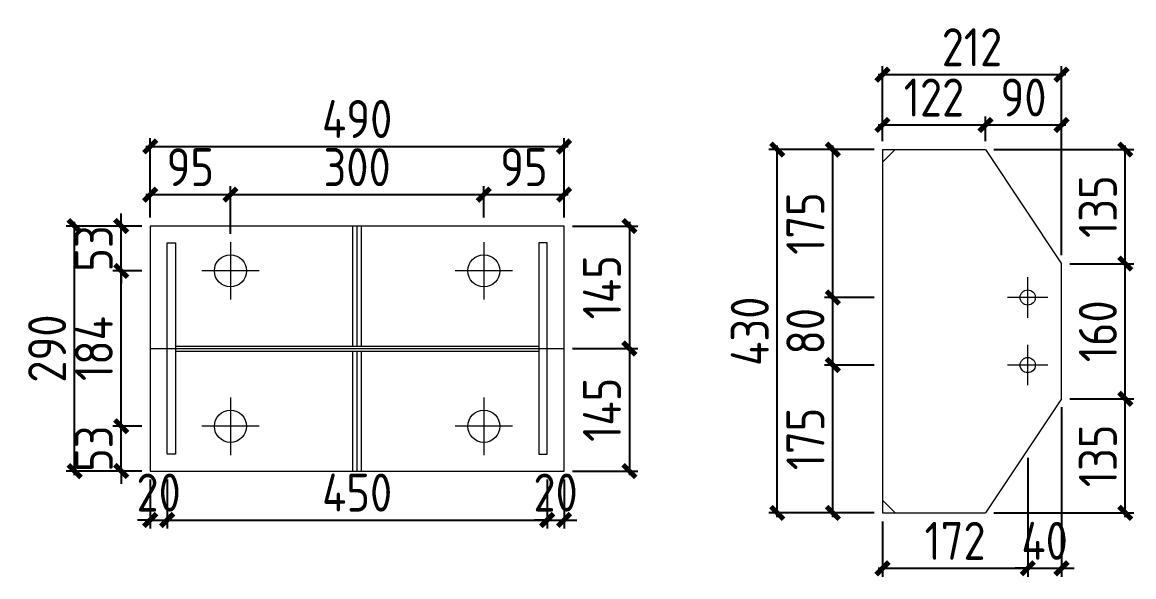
# Model space of a CAD drawing. Extents: x 485428 to 797698, y 56414 to 211814.
# Drawn here: x 689000 to 691633, y 128994 to 130307 of the extents above; entities that cross this region are included whole.
import ezdxf

# ---------------------------------------------------------------- set-up
doc = ezdxf.new("R2010")
doc.units = 0
doc.header["$LTSCALE"] = 1000
doc.header["$MEASUREMENT"] = 0
doc.styles.get("Standard").update_dxf_attribs({"font": 'gbenor.shx', "bigfont": 'gbcbig.shx'})
doc.dimstyles.get("Standard").update_dxf_attribs({"dimscale": 100, "dimtxt": 2, "dimasz": 0.4, "dimexe": 0.5, "dimexo": 1, "dimgap": 0.5, "dimtad": 1, "dimdec": 0, "dimzin": 0, "dimdsep": 46, "dimtxsty": 'Standard', "dimblk": 'ARCHTICK', "dimcen": 0.09, "dimadec": 0, "dimazin": 0, "dimtfac": 1, "dimtdec": 0, "dimtix": 1, "dimtmove": 2, "dimatfit": 3, "dimfxl": 1, "dimtolj": 1, "dimtzin": 0, "dimarcsym": 0})

# ---------------------------------------------------------------- blocks, each defined once
blk = doc.blocks.new('_ArchTick')
at = {"color": 0, "linetype": 'ByBlock', "const_width": 0.4}
blk.add_lwpolyline([(-0.5, -0.5), (0.5, 0.5)], dxfattribs=at)
blk = doc.blocks.new('*D874')
at = {"color": 3, "lineweight": -2}
for p, q in [((689234.9, 129350.2), (689234.9, 129380.2)), ((689283.5, 129350.2), (689214.9, 129350.2)), ((689234.9, 129244.2), (689234.9, 129350.2)), ((689283.5, 129244.2), (689214.9, 129244.2)), ((689234.9, 129244.2), (689234.9, 129214.2))]:
    blk.add_line(p, q, dxfattribs=at)
at = {"layer": 'Defpoints', "color": 0}
for p in [(689234.9, 129350.2), (689303.5, 129350.2), (689303.5, 129244.2)]:
    blk.add_point(p, dxfattribs=at)
at = {"color": 3, "lineweight": -2, "xscale": 30, "yscale": 30, "zscale": 30}
for p, rotation in [((689234.9, 129350.2), 270), ((689234.9, 129244.2), 90)]:
    blk.add_blockref('_ArchTick', p, dxfattribs=dict(at, rotation=rotation))
at = {"color": 0, "lineweight": 15, "insert": (689169.9, 129297.2), "char_height": 90, "attachment_point": 5, "rotation": 90}
blk.add_mtext('\\A1;53', dxfattribs=at)
blk = doc.blocks.new('*D861')
at = {"color": 3, "lineweight": -2}
for p, q in [((689283.5, 129718.2), (689214.9, 129718.2)), ((689234.9, 129340.2), (689234.9, 129728.2)), ((689283.5, 129350.2), (689214.9, 129350.2))]:
    blk.add_line(p, q, dxfattribs=at)
at = {"layer": 'Defpoints', "color": 0}
for p in [(689234.9, 129718.2), (689303.5, 129718.2), (689303.5, 129350.2)]:
    blk.add_point(p, dxfattribs=at)
at = {"color": 3, "lineweight": -2, "xscale": 30, "yscale": 30, "zscale": 30}
for p, rotation in [((689234.9, 129718.2), 90), ((689234.9, 129350.2), 270)]:
    blk.add_blockref('_ArchTick', p, dxfattribs=dict(at, rotation=rotation))
at = {"color": 0, "lineweight": 15, "insert": (689169.9, 129534.2), "char_height": 90, "attachment_point": 5, "rotation": 90}
blk.add_mtext('\\A1;184', dxfattribs=at)
blk = doc.blocks.new('*D875')
at = {"color": 3, "lineweight": -2}
for p, q in [((689234.9, 129824.2), (689234.9, 129854.2)), ((689283.5, 129824.2), (689214.9, 129824.2)), ((689234.9, 129718.2), (689234.9, 129824.2)), ((689283.5, 129718.2), (689214.9, 129718.2)), ((689234.9, 129718.2), (689234.9, 129688.2))]:
    blk.add_line(p, q, dxfattribs=at)
at = {"layer": 'Defpoints', "color": 0}
for p in [(689234.9, 129824.2), (689303.5, 129824.2), (689303.5, 129718.2)]:
    blk.add_point(p, dxfattribs=at)
at = {"color": 3, "lineweight": -2, "xscale": 30, "yscale": 30, "zscale": 30}
for p, rotation in [((689234.9, 129824.2), 270), ((689234.9, 129718.2), 90)]:
    blk.add_blockref('_ArchTick', p, dxfattribs=dict(at, rotation=rotation))
at = {"color": 0, "lineweight": 15, "insert": (689169.9, 129771.2), "char_height": 90, "attachment_point": 5, "rotation": 90}
blk.add_mtext('\\A1;53', dxfattribs=at)
blk = doc.blocks.new('*D876')
at = {"color": 3, "lineweight": -2}
for p, q in [((689293.5, 129898.7), (689503.5, 129898.7)), ((689303.5, 129844.2), (689303.5, 129918.7)), ((689493.5, 129806.2), (689493.5, 129918.7))]:
    blk.add_line(p, q, dxfattribs=at)
at = {"layer": 'Defpoints', "color": 0}
for p in [(689493.5, 129898.7), (689303.5, 129824.2), (689493.5, 129786.2)]:
    blk.add_point(p, dxfattribs=at)
at = {"color": 3, "lineweight": -2, "xscale": 30, "yscale": 30, "zscale": 30, "rotation": 180}
blk.add_blockref('_ArchTick', (689303.5, 129898.7), dxfattribs=at)
at = {"color": 3, "lineweight": -2, "xscale": 30, "yscale": 30, "zscale": 30}
blk.add_blockref('_ArchTick', (689493.5, 129898.7), dxfattribs=at)
at = {"color": 0, "lineweight": 15, "insert": (689398.5, 129963.7), "char_height": 90, "attachment_point": 5}
blk.add_mtext('\\A1;95', dxfattribs=at)
blk = doc.blocks.new('*D877')
at = {"color": 3, "lineweight": -2}
for p, q in [((689483.5, 129898.7), (690103.5, 129898.7)), ((689493.5, 129806.2), (689493.5, 129918.7)), ((690093.5, 129844.2), (690093.5, 129918.7))]:
    blk.add_line(p, q, dxfattribs=at)
at = {"layer": 'Defpoints', "color": 0}
for p in [(690093.5, 129898.7), (690093.5, 129824.2), (689493.5, 129786.2)]:
    blk.add_point(p, dxfattribs=at)
at = {"color": 3, "lineweight": -2, "xscale": 30, "yscale": 30, "zscale": 30, "rotation": 180}
blk.add_blockref('_ArchTick', (689493.5, 129898.7), dxfattribs=at)
at = {"color": 3, "lineweight": -2, "xscale": 30, "yscale": 30, "zscale": 30}
blk.add_blockref('_ArchTick', (690093.5, 129898.7), dxfattribs=at)
at = {"color": 0, "lineweight": 15, "insert": (689793.5, 129963.7), "char_height": 90, "attachment_point": 5}
blk.add_mtext('\\A1;300', dxfattribs=at)
blk = doc.blocks.new('*D878')
at = {"color": 3, "lineweight": -2}
for p, q in [((690083.5, 129898.7), (690293.5, 129898.7)), ((690093.5, 129844.2), (690093.5, 129918.7)), ((690283.5, 129844.2), (690283.5, 129918.7))]:
    blk.add_line(p, q, dxfattribs=at)
at = {"layer": 'Defpoints', "color": 0}
for p in [(690283.5, 129898.7), (690093.5, 129824.2), (690283.5, 129824.2)]:
    blk.add_point(p, dxfattribs=at)
at = {"color": 3, "lineweight": -2, "xscale": 30, "yscale": 30, "zscale": 30, "rotation": 180}
blk.add_blockref('_ArchTick', (690093.5, 129898.7), dxfattribs=at)
at = {"color": 3, "lineweight": -2, "xscale": 30, "yscale": 30, "zscale": 30}
blk.add_blockref('_ArchTick', (690283.5, 129898.7), dxfattribs=at)
at = {"color": 0, "lineweight": 15, "insert": (690188.5, 129963.7), "char_height": 90, "attachment_point": 5}
blk.add_mtext('\\A1;95', dxfattribs=at)
blk = doc.blocks.new('*D879')
at = {"color": 3, "lineweight": -2}
for p, q in [((689283.5, 129824.2), (689104.5, 129824.2)), ((689124.5, 129234.2), (689124.5, 129834.2)), ((689283.5, 129244.2), (689104.5, 129244.2))]:
    blk.add_line(p, q, dxfattribs=at)
at = {"layer": 'Defpoints', "color": 0}
for p in [(689124.5, 129824.2), (689303.5, 129824.2), (689303.5, 129244.2)]:
    blk.add_point(p, dxfattribs=at)
at = {"color": 3, "lineweight": -2, "xscale": 30, "yscale": 30, "zscale": 30}
for p, rotation in [((689124.5, 129824.2), 90), ((689124.5, 129244.2), 270)]:
    blk.add_blockref('_ArchTick', p, dxfattribs=dict(at, rotation=rotation))
at = {"color": 0, "lineweight": 15, "insert": (689059.5, 129534.2), "char_height": 90, "attachment_point": 5, "rotation": 90}
blk.add_mtext('\\A1;290', dxfattribs=at)
blk = doc.blocks.new('*D880')
at = {"color": 3, "lineweight": -2}
for p, q in [((689303.5, 129844.2), (689303.5, 130032.7)), ((690283.5, 129844.2), (690283.5, 130032.7)), ((689293.5, 130012.7), (690293.5, 130012.7))]:
    blk.add_line(p, q, dxfattribs=at)
at = {"layer": 'Defpoints', "color": 0}
for p in [(690283.5, 130012.7), (689303.5, 129824.2), (690283.5, 129824.2)]:
    blk.add_point(p, dxfattribs=at)
at = {"color": 3, "lineweight": -2, "xscale": 30, "yscale": 30, "zscale": 30, "rotation": 180}
blk.add_blockref('_ArchTick', (689303.5, 130012.7), dxfattribs=at)
at = {"color": 3, "lineweight": -2, "xscale": 30, "yscale": 30, "zscale": 30}
blk.add_blockref('_ArchTick', (690283.5, 130012.7), dxfattribs=at)
at = {"color": 0, "lineweight": 15, "insert": (689793.5, 130077.7), "char_height": 90, "attachment_point": 5}
blk.add_mtext('\\A1;490', dxfattribs=at)
blk = doc.blocks.new('*D862')
at = {"color": 3, "lineweight": -2}
for p, q in [((689303.5, 129224.2), (689303.5, 129108.3)), ((689343.5, 129224.2), (689343.5, 129108.3)), ((689303.5, 129128.3), (689273.5, 129128.3)), ((689303.5, 129128.3), (689343.5, 129128.3)), ((689343.5, 129128.3), (689373.5, 129128.3))]:
    blk.add_line(p, q, dxfattribs=at)
at = {"layer": 'Defpoints', "color": 0}
for p in [(689303.5, 129244.2), (689343.5, 129244.2), (689343.5, 129128.3)]:
    blk.add_point(p, dxfattribs=at)
at = {"color": 3, "lineweight": -2, "xscale": 30, "yscale": 30, "zscale": 30}
blk.add_blockref('_ArchTick', (689303.5, 129128.3), dxfattribs=at)
at = {"color": 3, "lineweight": -2, "xscale": 30, "yscale": 30, "zscale": 30, "rotation": 180}
blk.add_blockref('_ArchTick', (689343.5, 129128.3), dxfattribs=at)
at = {"color": 0, "lineweight": 15, "insert": (689323.5, 129193.3), "char_height": 90, "attachment_point": 5}
blk.add_mtext('\\A1;20', dxfattribs=at)
blk = doc.blocks.new('*D863')
at = {"color": 3, "lineweight": -2}
for p, q in [((689343.5, 129224.2), (689343.5, 129108.3)), ((690243.5, 129224.2), (690243.5, 129108.3)), ((689333.5, 129128.3), (690253.5, 129128.3))]:
    blk.add_line(p, q, dxfattribs=at)
at = {"layer": 'Defpoints', "color": 0}
for p in [(689343.5, 129244.2), (690243.5, 129244.2), (690243.5, 129128.3)]:
    blk.add_point(p, dxfattribs=at)
at = {"color": 3, "lineweight": -2, "xscale": 30, "yscale": 30, "zscale": 30, "rotation": 180}
blk.add_blockref('_ArchTick', (689343.5, 129128.3), dxfattribs=at)
at = {"color": 3, "lineweight": -2, "xscale": 30, "yscale": 30, "zscale": 30}
blk.add_blockref('_ArchTick', (690243.5, 129128.3), dxfattribs=at)
at = {"color": 0, "lineweight": 15, "insert": (689793.5, 129193.3), "char_height": 90, "attachment_point": 5}
blk.add_mtext('\\A1;450', dxfattribs=at)
blk = doc.blocks.new('*D881')
at = {"color": 3, "lineweight": -2}
for p, q in [((690243.5, 129224.2), (690243.5, 129108.3)), ((690283.5, 129224.2), (690283.5, 129108.3)), ((690243.5, 129128.3), (690213.5, 129128.3)), ((690243.5, 129128.3), (690283.5, 129128.3)), ((690283.5, 129128.3), (690313.5, 129128.3))]:
    blk.add_line(p, q, dxfattribs=at)
at = {"layer": 'Defpoints', "color": 0}
for p in [(690243.5, 129244.2), (690283.5, 129244.2), (690283.5, 129128.3)]:
    blk.add_point(p, dxfattribs=at)
at = {"color": 3, "lineweight": -2, "xscale": 30, "yscale": 30, "zscale": 30}
blk.add_blockref('_ArchTick', (690243.5, 129128.3), dxfattribs=at)
at = {"color": 3, "lineweight": -2, "xscale": 30, "yscale": 30, "zscale": 30, "rotation": 180}
blk.add_blockref('_ArchTick', (690283.5, 129128.3), dxfattribs=at)
at = {"color": 0, "lineweight": 15, "insert": (690263.5, 129193.3), "char_height": 90, "attachment_point": 5}
blk.add_mtext('\\A1;20', dxfattribs=at)
blk = doc.blocks.new('*D882')
at = {"color": 3, "lineweight": -2}
for p, q in [((690303.5, 129824.2), (690458.3, 129824.2)), ((690438.3, 129834.2), (690438.3, 129524.2)), ((690303.5, 129534.2), (690458.3, 129534.2))]:
    blk.add_line(p, q, dxfattribs=at)
at = {"layer": 'Defpoints', "color": 0}
for p in [(690283.5, 129824.2), (690283.5, 129534.2), (690438.3, 129534.2)]:
    blk.add_point(p, dxfattribs=at)
at = {"color": 3, "lineweight": -2, "xscale": 30, "yscale": 30, "zscale": 30}
for p, rotation in [((690438.3, 129824.2), 90), ((690438.3, 129534.2), 270)]:
    blk.add_blockref('_ArchTick', p, dxfattribs=dict(at, rotation=rotation))
at = {"color": 0, "lineweight": 15, "insert": (690373.3, 129679.2), "char_height": 90, "attachment_point": 5, "rotation": 90}
blk.add_mtext('\\A1;145', dxfattribs=at)
blk = doc.blocks.new('*D883')
at = {"color": 3, "lineweight": -2}
for p, q in [((690303.5, 129534.2), (690458.3, 129534.2)), ((690438.3, 129544.2), (690438.3, 129234.2)), ((690303.5, 129244.2), (690458.3, 129244.2))]:
    blk.add_line(p, q, dxfattribs=at)
at = {"layer": 'Defpoints', "color": 0}
for p in [(690283.5, 129534.2), (690283.5, 129244.2), (690438.3, 129244.2)]:
    blk.add_point(p, dxfattribs=at)
at = {"color": 3, "lineweight": -2, "xscale": 30, "yscale": 30, "zscale": 30}
for p, rotation in [((690438.3, 129534.2), 90), ((690438.3, 129244.2), 270)]:
    blk.add_blockref('_ArchTick', p, dxfattribs=dict(at, rotation=rotation))
at = {"color": 0, "lineweight": 15, "insert": (690373.3, 129389.2), "char_height": 90, "attachment_point": 5, "rotation": 90}
blk.add_mtext('\\A1;145', dxfattribs=at)
blk = doc.blocks.new('*D920')
at = {"color": 3, "lineweight": -2}
for p, q in [((690920.1, 129135.2), (690920.1, 129505.2)), ((691017.5, 129495.2), (690900.1, 129495.2)), ((691017.5, 129145.2), (690900.1, 129145.2))]:
    blk.add_line(p, q, dxfattribs=at)
at = {"layer": 'Defpoints', "color": 0}
for p in [(690920.1, 129495.2), (691037.5, 129495.2), (691037.5, 129145.2)]:
    blk.add_point(p, dxfattribs=at)
at = {"color": 3, "lineweight": -2, "xscale": 30, "yscale": 30, "zscale": 30}
for p, rotation in [((690920.1, 129495.2), 90), ((690920.1, 129145.2), 270)]:
    blk.add_blockref('_ArchTick', p, dxfattribs=dict(at, rotation=rotation))
at = {"color": 0, "lineweight": 15, "insert": (690855.1, 129320.2), "char_height": 90, "attachment_point": 5, "rotation": 90}
blk.add_mtext('\\A1;175', dxfattribs=at)
blk = doc.blocks.new('*D917')
at = {"color": 3, "lineweight": -2}
for p, q in [((690920.1, 129485.2), (690920.1, 129665.2)), ((691017.5, 129655.2), (690900.1, 129655.2)), ((691017.5, 129495.2), (690900.1, 129495.2))]:
    blk.add_line(p, q, dxfattribs=at)
at = {"layer": 'Defpoints', "color": 0}
for p in [(690920.1, 129655.2), (691037.5, 129655.2), (691037.5, 129495.2)]:
    blk.add_point(p, dxfattribs=at)
at = {"color": 3, "lineweight": -2, "xscale": 30, "yscale": 30, "zscale": 30}
for p, rotation in [((690920.1, 129655.2), 90), ((690920.1, 129495.2), 270)]:
    blk.add_blockref('_ArchTick', p, dxfattribs=dict(at, rotation=rotation))
at = {"color": 0, "lineweight": 15, "insert": (690855.1, 129575.2), "char_height": 90, "attachment_point": 5, "rotation": 90}
blk.add_mtext('\\A1;80', dxfattribs=at)
blk = doc.blocks.new('*D921')
at = {"color": 3, "lineweight": -2}
for p, q in [((691017.5, 130005.2), (690900.1, 130005.2)), ((690920.1, 129645.2), (690920.1, 130015.2)), ((691017.5, 129655.2), (690900.1, 129655.2))]:
    blk.add_line(p, q, dxfattribs=at)
at = {"layer": 'Defpoints', "color": 0}
for p in [(690920.1, 130005.2), (691037.5, 130005.2), (691037.5, 129655.2)]:
    blk.add_point(p, dxfattribs=at)
at = {"color": 3, "lineweight": -2, "xscale": 30, "yscale": 30, "zscale": 30}
for p, rotation in [((690920.1, 130005.2), 90), ((690920.1, 129655.2), 270)]:
    blk.add_blockref('_ArchTick', p, dxfattribs=dict(at, rotation=rotation))
at = {"color": 0, "lineweight": 15, "insert": (690855.1, 129830.2), "char_height": 90, "attachment_point": 5, "rotation": 90}
blk.add_mtext('\\A1;175', dxfattribs=at)
blk = doc.blocks.new('*D922')
at = {"color": 3, "lineweight": -2}
for p, q in [((691037.5, 130025.2), (691037.5, 130083.6)), ((691281.5, 130025.2), (691281.5, 130083.6)), ((691027.5, 130063.6), (691291.5, 130063.6))]:
    blk.add_line(p, q, dxfattribs=at)
at = {"layer": 'Defpoints', "color": 0}
for p in [(691281.5, 130063.6), (691037.5, 130005.2), (691281.5, 130005.2)]:
    blk.add_point(p, dxfattribs=at)
at = {"color": 3, "lineweight": -2, "xscale": 30, "yscale": 30, "zscale": 30, "rotation": 180}
blk.add_blockref('_ArchTick', (691037.5, 130063.6), dxfattribs=at)
at = {"color": 3, "lineweight": -2, "xscale": 30, "yscale": 30, "zscale": 30}
blk.add_blockref('_ArchTick', (691281.5, 130063.6), dxfattribs=at)
at = {"color": 0, "lineweight": 15, "insert": (691159.5, 130128.6), "char_height": 90, "attachment_point": 5}
blk.add_mtext('\\A1;122', dxfattribs=at)
blk = doc.blocks.new('*D923')
at = {"color": 3, "lineweight": -2}
for p, q in [((691281.5, 130025.2), (691281.5, 130083.6)), ((691461.5, 129755.2), (691461.5, 130083.6)), ((691271.5, 130063.6), (691471.5, 130063.6))]:
    blk.add_line(p, q, dxfattribs=at)
at = {"layer": 'Defpoints', "color": 0}
for p in [(691461.5, 130063.6), (691281.5, 130005.2), (691461.5, 129735.2)]:
    blk.add_point(p, dxfattribs=at)
at = {"color": 3, "lineweight": -2, "xscale": 30, "yscale": 30, "zscale": 30, "rotation": 180}
blk.add_blockref('_ArchTick', (691281.5, 130063.6), dxfattribs=at)
at = {"color": 3, "lineweight": -2, "xscale": 30, "yscale": 30, "zscale": 30}
blk.add_blockref('_ArchTick', (691461.5, 130063.6), dxfattribs=at)
at = {"color": 0, "lineweight": 15, "insert": (691371.5, 130128.6), "char_height": 90, "attachment_point": 5}
blk.add_mtext('\\A1;90', dxfattribs=at)
blk = doc.blocks.new('*D918')
at = {"color": 3, "lineweight": -2}
for p, q in [((691381.5, 129275.2), (691381.5, 128994)), ((691037.5, 129125.2), (691037.5, 128994)), ((691027.5, 129014), (691391.5, 129014))]:
    blk.add_line(p, q, dxfattribs=at)
at = {"layer": 'Defpoints', "color": 0}
for p in [(691381.5, 129295.2), (691037.5, 129145.2), (691381.5, 129014)]:
    blk.add_point(p, dxfattribs=at)
at = {"color": 3, "lineweight": -2, "xscale": 30, "yscale": 30, "zscale": 30, "rotation": 180}
blk.add_blockref('_ArchTick', (691037.5, 129014), dxfattribs=at)
at = {"color": 3, "lineweight": -2, "xscale": 30, "yscale": 30, "zscale": 30}
blk.add_blockref('_ArchTick', (691381.5, 129014), dxfattribs=at)
at = {"color": 0, "lineweight": 15, "insert": (691209.5, 129079), "char_height": 90, "attachment_point": 5}
blk.add_mtext('\\A1;172', dxfattribs=at)
blk = doc.blocks.new('*D924')
at = {"color": 3, "lineweight": -2}
for p, q in [((691461.5, 129395.2), (691461.5, 128994)), ((691381.5, 129275.2), (691381.5, 128994)), ((691381.5, 129014), (691351.5, 129014)), ((691381.5, 129014), (691461.5, 129014)), ((691461.5, 129014), (691491.5, 129014))]:
    blk.add_line(p, q, dxfattribs=at)
at = {"layer": 'Defpoints', "color": 0}
for p in [(691461.5, 129415.2), (691381.5, 129295.2), (691461.5, 129014)]:
    blk.add_point(p, dxfattribs=at)
at = {"color": 3, "lineweight": -2, "xscale": 30, "yscale": 30, "zscale": 30}
blk.add_blockref('_ArchTick', (691381.5, 129014), dxfattribs=at)
at = {"color": 3, "lineweight": -2, "xscale": 30, "yscale": 30, "zscale": 30, "rotation": 180}
blk.add_blockref('_ArchTick', (691461.5, 129014), dxfattribs=at)
at = {"color": 0, "lineweight": 15, "insert": (691421.5, 129079), "char_height": 90, "attachment_point": 5}
blk.add_mtext('\\A1;40', dxfattribs=at)
blk = doc.blocks.new('*D925')
at = {"color": 3, "lineweight": -2}
for p, q in [((691037.5, 130025.2), (691037.5, 130202.7)), ((691461.5, 129755.2), (691461.5, 130202.7)), ((691027.5, 130182.7), (691471.5, 130182.7))]:
    blk.add_line(p, q, dxfattribs=at)
at = {"layer": 'Defpoints', "color": 0}
for p in [(691461.5, 130182.7), (691037.5, 130005.2), (691461.5, 129735.2)]:
    blk.add_point(p, dxfattribs=at)
at = {"color": 3, "lineweight": -2, "xscale": 30, "yscale": 30, "zscale": 30, "rotation": 180}
blk.add_blockref('_ArchTick', (691037.5, 130182.7), dxfattribs=at)
at = {"color": 3, "lineweight": -2, "xscale": 30, "yscale": 30, "zscale": 30}
blk.add_blockref('_ArchTick', (691461.5, 130182.7), dxfattribs=at)
at = {"color": 0, "lineweight": 15, "insert": (691249.5, 130247.7), "char_height": 90, "attachment_point": 5}
blk.add_mtext('\\A1;212', dxfattribs=at)
blk = doc.blocks.new('*D926')
at = {"color": 3, "lineweight": -2}
for p, q in [((691017.5, 130005.2), (690768.4, 130005.2)), ((690788.4, 129135.2), (690788.4, 130015.2)), ((691017.5, 129145.2), (690768.4, 129145.2))]:
    blk.add_line(p, q, dxfattribs=at)
at = {"layer": 'Defpoints', "color": 0}
for p in [(690788.4, 130005.2), (691037.5, 130005.2), (691037.5, 129145.2)]:
    blk.add_point(p, dxfattribs=at)
at = {"color": 3, "lineweight": -2, "xscale": 30, "yscale": 30, "zscale": 30}
for p, rotation in [((690788.4, 130005.2), 90), ((690788.4, 129145.2), 270)]:
    blk.add_blockref('_ArchTick', p, dxfattribs=dict(at, rotation=rotation))
at = {"color": 0, "lineweight": 15, "insert": (690723.4, 129575.2), "char_height": 90, "attachment_point": 5, "rotation": 90}
blk.add_mtext('\\A1;430', dxfattribs=at)
blk = doc.blocks.new('*D927')
at = {"color": 3, "lineweight": -2}
for p, q in [((691612.6, 129135.2), (691612.6, 129425.2)), ((691481.5, 129415.2), (691632.6, 129415.2)), ((691301.5, 129145.2), (691632.6, 129145.2))]:
    blk.add_line(p, q, dxfattribs=at)
at = {"layer": 'Defpoints', "color": 0}
for p in [(691461.5, 129415.2), (691612.6, 129415.2), (691281.5, 129145.2)]:
    blk.add_point(p, dxfattribs=at)
at = {"color": 3, "lineweight": -2, "xscale": 30, "yscale": 30, "zscale": 30}
for p, rotation in [((691612.6, 129415.2), 90), ((691612.6, 129145.2), 270)]:
    blk.add_blockref('_ArchTick', p, dxfattribs=dict(at, rotation=rotation))
at = {"color": 0, "lineweight": 15, "insert": (691547.6, 129280.2), "char_height": 90, "attachment_point": 5, "rotation": 90}
blk.add_mtext('\\A1;135', dxfattribs=at)
blk = doc.blocks.new('*D928')
at = {"color": 3, "lineweight": -2}
for p, q in [((691612.6, 129405.2), (691612.6, 129745.2)), ((691481.5, 129735.2), (691632.6, 129735.2)), ((691481.5, 129415.2), (691632.6, 129415.2))]:
    blk.add_line(p, q, dxfattribs=at)
at = {"layer": 'Defpoints', "color": 0}
for p in [(691461.5, 129735.2), (691612.6, 129735.2), (691461.5, 129415.2)]:
    blk.add_point(p, dxfattribs=at)
at = {"color": 3, "lineweight": -2, "xscale": 30, "yscale": 30, "zscale": 30}
for p, rotation in [((691612.6, 129735.2), 90), ((691612.6, 129415.2), 270)]:
    blk.add_blockref('_ArchTick', p, dxfattribs=dict(at, rotation=rotation))
at = {"color": 0, "lineweight": 15, "insert": (691547.6, 129575.2), "char_height": 90, "attachment_point": 5, "rotation": 90}
blk.add_mtext('\\A1;160', dxfattribs=at)
blk = doc.blocks.new('*D919')
at = {"color": 3, "lineweight": -2}
for p, q in [((691301.5, 130005.2), (691632.6, 130005.2)), ((691612.6, 129725.2), (691612.6, 130015.2)), ((691481.5, 129735.2), (691632.6, 129735.2))]:
    blk.add_line(p, q, dxfattribs=at)
at = {"layer": 'Defpoints', "color": 0}
for p in [(691281.5, 130005.2), (691612.6, 130005.2), (691461.5, 129735.2)]:
    blk.add_point(p, dxfattribs=at)
at = {"color": 3, "lineweight": -2, "xscale": 30, "yscale": 30, "zscale": 30}
for p, rotation in [((691612.6, 130005.2), 90), ((691612.6, 129735.2), 270)]:
    blk.add_blockref('_ArchTick', p, dxfattribs=dict(at, rotation=rotation))
at = {"color": 0, "lineweight": 15, "insert": (691547.6, 129870.2), "char_height": 90, "attachment_point": 5, "rotation": 90}
blk.add_mtext('\\A1;135', dxfattribs=at)

msp = doc.modelspace()

# ---------------------------------------------------------------- linework, layer by layer
at = {"lineweight": 15}
for p, q in [((691037.5, 130005.2), (691037.5, 129145.2)), ((691037.5, 130005.2), (691281.5, 130005.2)), ((691067.5, 130005.2), (691037.5, 129975.2)), ((691281.5, 130005.2), (691461.5, 129735.2)), ((689303.5, 129824.2), (689303.5, 129244.2)), ((690283.5, 129824.2), (689303.5, 129824.2)), ((690283.5, 129244.2), (690283.5, 129824.2)), ((689493.5, 129786.2), (689493.5, 129650.2)), ((690093.5, 129786.2), (690093.5, 129650.2)), ((689561.5, 129718.2), (689425.5, 129718.2)), ((690161.5, 129718.2), (690025.5, 129718.2)), ((691461.5, 129415.2), (691461.5, 129735.2)), ((691381.5, 129607.2), (691381.5, 129703.2)), ((691429.5, 129655.2), (691333.5, 129655.2)), ((691381.5, 129447.2), (691381.5, 129543.2)), ((691429.5, 129495.2), (691333.5, 129495.2)), ((689493.5, 129418.2), (689493.5, 129282.2)), ((690093.5, 129418.2), (690093.5, 129282.2)), ((691461.5, 129415.2), (691281.5, 129145.2)), ((689561.5, 129350.2), (689425.5, 129350.2)), ((690161.5, 129350.2), (690025.5, 129350.2)), ((689303.5, 129244.2), (690283.5, 129244.2)), ((691037.5, 129175.2), (691067.5, 129145.2)), ((691037.5, 129145.2), (691281.5, 129145.2))]:
    msp.add_line(p, q, dxfattribs=at)
at = {"color": 2, "lineweight": 15}
for p, q in [((689783.5, 129540.2), (689783.5, 129824.2)), ((689803.5, 129540.2), (689803.5, 129824.2)), ((689783.5, 129244.2), (689783.5, 129528.2)), ((689803.5, 129244.2), (689803.5, 129528.2))]:
    msp.add_line(p, q, dxfattribs=at)
at = {"color": 1, "lineweight": 15}
for p, q in [((689793.5, 129540.2), (689793.5, 129824.2)), ((689303.5, 129534.2), (690283.5, 129534.2)), ((689793.5, 129244.2), (689793.5, 129528.2))]:
    msp.add_line(p, q, dxfattribs=at)
at = {"color": 4, "lineweight": 15}
for p, q in [((689343.5, 129534.2), (689343.5, 129784.2)), ((689343.5, 129784.2), (689363.5, 129784.2)), ((689363.5, 129784.2), (689363.5, 129284.2)), ((690243.5, 129784.2), (690223.5, 129784.2)), ((690223.5, 129784.2), (690223.5, 129284.2)), ((690243.5, 129534.2), (690243.5, 129784.2)), ((689343.5, 129284.2), (689343.5, 129534.2)), ((689363.5, 129540.2), (690223.5, 129540.2)), ((690243.5, 129284.2), (690243.5, 129534.2)), ((689363.5, 129528.2), (690223.5, 129528.2)), ((689363.5, 129284.2), (689343.5, 129284.2)), ((690223.5, 129284.2), (690243.5, 129284.2))]:
    msp.add_line(p, q, dxfattribs=at)
at = {"lineweight": 15}
for centre, radius in [((689493.5, 129718.2), 38), ((690093.5, 129718.2), 38), ((691381.5, 129655.2), 18), ((691381.5, 129495.2), 18), ((689493.5, 129350.2), 38), ((690093.5, 129350.2), 38)]:
    msp.add_circle(centre, radius, dxfattribs=at)

# ---------------------------------------------------------------- dimensions: what is measured, and where the dimension line sits
for base, p1, p2, picture, middle in [((691461.5, 130182.7), (691037.5, 130005.2), (691461.5, 129735.2), '*D925', (691249.5, 130247.7)), ((691281.5, 130063.6), (691037.5, 130005.2), (691281.5, 130005.2), '*D922', (691159.5, 130128.6)), ((691461.5, 130063.6), (691281.5, 130005.2), (691461.5, 129735.2), '*D923', (691371.5, 130128.6)), ((689493.5, 129898.7), (689303.5, 129824.2), (689493.5, 129786.2), '*D876', (689398.5, 129963.7)), ((690093.5, 129898.7), (689493.5, 129786.2), (690093.5, 129824.2), '*D877', (689793.5, 129963.7)), ((690283.5, 129898.7), (690093.5, 129824.2), (690283.5, 129824.2), '*D878', (690188.5, 129963.7)), ((691461.5, 129014), (691381.5, 129295.2), (691461.5, 129415.2), '*D924', (691421.5, 129079)), ((691381.5, 129014), (691037.5, 129145.2), (691381.5, 129295.2), '*D918', (691209.5, 129079)), ((689343.5, 129128.3), (689303.5, 129244.2), (689343.5, 129244.2), '*D862', (689323.5, 129193.3)), ((690243.5, 129128.3), (689343.5, 129244.2), (690243.5, 129244.2), '*D863', (689793.5, 129193.3)), ((690283.5, 129128.3), (690243.5, 129244.2), (690283.5, 129244.2), '*D881', (690263.5, 129193.3))]:
    dim = msp.add_linear_dim(base=base, p1=p1, p2=p2, dimstyle='Standard', override={"dimtxt": 0.9, "dimasz": 0.3, "dimexe": 0.2, "dimexo": 0.2, "dimgap": 0.2, "dimlfac": 0.5, "dimdle": 0.1, "dimclrd": 3, "dimclre": 3}, dxfattribs=at)
    dim.commit()
    dim.dimension.update_dxf_attribs({"geometry": picture, "text_midpoint": middle})
for p1, p2, distance, picture, middle in [((689303.5, 129824.2), (690283.5, 129824.2), 188.5, '*D880', (689793.5, 130077.7)), ((691037.5, 129145.2), (691037.5, 130005.2), 249.1, '*D926', (690723.4, 129575.2)), ((689303.5, 129244.2), (689303.5, 129824.2), 178.9, '*D879', (689059.5, 129534.2))]:
    dim = msp.add_aligned_dim(p1=p1, p2=p2, distance=distance, dimstyle='Standard', override={"dimtxt": 0.9, "dimasz": 0.3, "dimexe": 0.2, "dimexo": 0.2, "dimgap": 0.2, "dimlfac": 0.5, "dimdle": 0.1, "dimclrd": 3, "dimclre": 3}, dxfattribs=at)
    dim.commit()
    dim.dimension.update_dxf_attribs({"geometry": picture, "text_midpoint": middle})
for base, p1, p2, picture, middle in [((690920.1, 130005.2), (691037.5, 129655.2), (691037.5, 130005.2), '*D921', (690855.1, 129830.2)), ((691612.6, 130005.2), (691461.5, 129735.2), (691281.5, 130005.2), '*D919', (691547.6, 129870.2)), ((689234.9, 129824.2), (689303.5, 129718.2), (689303.5, 129824.2), '*D875', (689169.9, 129771.2)), ((690438.3, 129534.2), (690283.5, 129824.2), (690283.5, 129534.2), '*D882', (690373.3, 129679.2)), ((691612.6, 129735.2), (691461.5, 129415.2), (691461.5, 129735.2), '*D928', (691547.6, 129575.2)), ((689234.9, 129718.2), (689303.5, 129350.2), (689303.5, 129718.2), '*D861', (689169.9, 129534.2)), ((690920.1, 129655.2), (691037.5, 129495.2), (691037.5, 129655.2), '*D917', (690855.1, 129575.2)), ((690438.3, 129244.2), (690283.5, 129534.2), (690283.5, 129244.2), '*D883', (690373.3, 129389.2)), ((690920.1, 129495.2), (691037.5, 129145.2), (691037.5, 129495.2), '*D920', (690855.1, 129320.2)), ((691612.6, 129415.2), (691281.5, 129145.2), (691461.5, 129415.2), '*D927', (691547.6, 129280.2)), ((689234.9, 129350.2), (689303.5, 129244.2), (689303.5, 129350.2), '*D874', (689169.9, 129297.2))]:
    dim = msp.add_linear_dim(base=base, p1=p1, p2=p2, angle=90, dimstyle='Standard', override={"dimtxt": 0.9, "dimasz": 0.3, "dimexe": 0.2, "dimexo": 0.2, "dimgap": 0.2, "dimlfac": 0.5, "dimdle": 0.1, "dimclrd": 3, "dimclre": 3}, dxfattribs=at)
    dim.commit()
    dim.dimension.update_dxf_attribs({"geometry": picture, "text_midpoint": middle})

doc.saveas('drawing.dxf')
